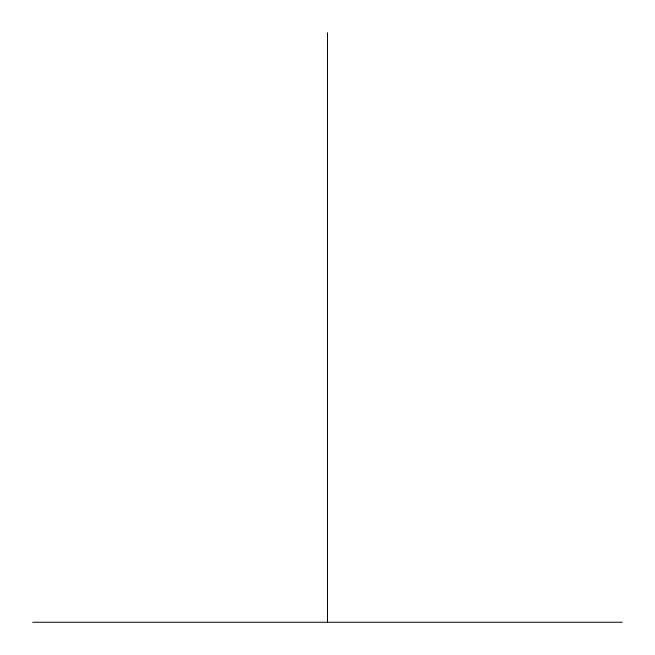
<?xml version="1.0" encoding="UTF-8"?>
<svg xmlns="http://www.w3.org/2000/svg" width="655" height="655" viewBox="0 0 655 655"><rect width="100%" height="100%" fill="white"/><g stroke="black" fill="none" stroke-linecap="round" stroke-linejoin="round"><path stroke-width="0.98" d="M32.75 622.25L622.25 622.25M327.5 32.75L327.5 622.25"/></g></svg>
